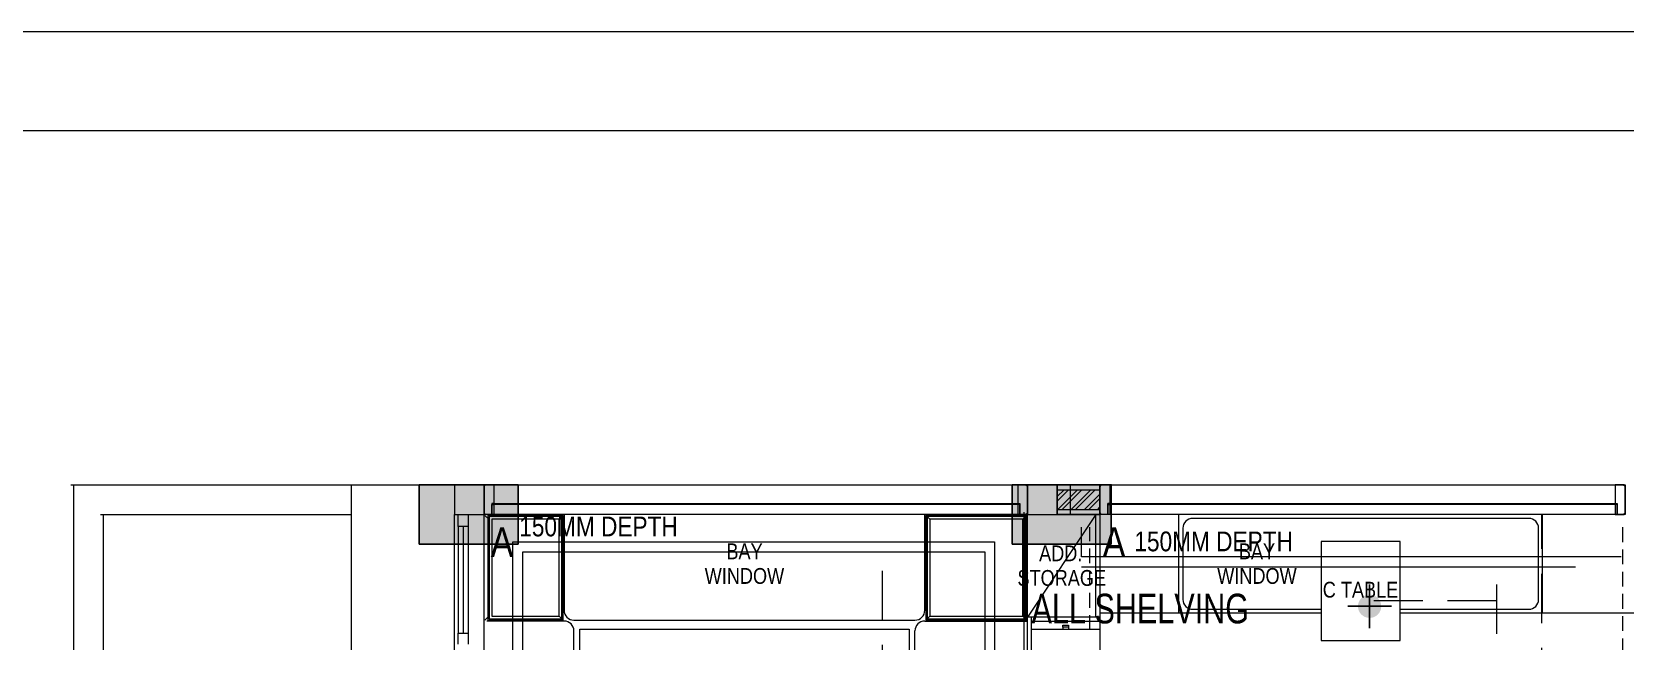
# Model space of a CAD drawing. Header units: millimetres. Extents: x 19632 to 183655, y 41319 to 69325.
# Drawn here: x 147376 to 155295, y 66296 to 69325 of the extents above; entities that cross this region are included whole.
import ezdxf

# ---------------------------------------------------------------- set-up
doc = ezdxf.new("R2010")
doc.units = ezdxf.units.MM
doc.header["$MEASUREMENT"] = 0
doc.linetypes.add('DASHED2', pattern=[0.375, 0.25, -0.125])
doc.linetypes.add('SLD-Solid', pattern=[0])
for name, color, linetype, lineweight in [('28-Arsiran', 252, 'Continuous', 5), ('8', 8, 'Continuous', 5), ('ANNOTATION', 7, 'Continuous', 13), ('ceiling', 40, 'Continuous', 13), ('DINDING', 1, 'Continuous', 20), ('DOOR OPENING', 4, 'SLD-Solid', 5), ('FURNITURE', 25, 'Continuous', 5), ('HATCH', 8, 'Continuous', 5), ('Kabel', 2, 'DASHED2', 20), ('KOL', 5, 'Continuous', 18), ('LEGEND', 1, 'DASHED2', 50), ('lights', 30, 'DASHED2', 20), ('TEXT 1', 210, 'Continuous', 5), ('XR-KOP A3_MOZART$0$KOP-A1$0$A-GRSKOP', 1, 'Continuous', 5)]:
    doc.layers.add(name, color=color, linetype=linetype, lineweight=lineweight)
for name, color, linetype in [('lights (bulb)', 32, 'Continuous'), ('TXT', 3, 'Continuous'), ('WALL', 255, 'Continuous')]:
    doc.layers.add(name, color=color, linetype=linetype)
doc.styles.add('Arial Narrow', font='ARIALN.TTF')

# ---------------------------------------------------------------- blocks, each defined once
blk = doc.blocks.new('hsdh')
at = {"layer": 'XR-KOP A3_MOZART$0$KOP-A1$0$A-GRSKOP', "color": 0, "linetype": 'Continuous', "lineweight": 5}
blk.add_lwpolyline([(145480.1, 82601), (107945.4, 82601), (107945.4, 56196.5), (145480.1, 56196.5)], close=True, dxfattribs=at)
at = {"layer": 'XR-KOP A3_MOZART$0$KOP-A1$0$A-GRSKOP', "color": 5, "linetype": 'Continuous', "lineweight": 5}
blk.add_lwpolyline([(145016.9, 82137.7), (108408.6, 82137.7), (108408.6, 56659.8), (145016.9, 56659.8)], close=True, dxfattribs=at)
blk = doc.blocks.new('4')
at = {"layer": 'HATCH', "true_color": 0x636466}
h = blk.add_hatch(color=251, dxfattribs=at)
h.dxf.hatch_style = 1
h.paths.add_polyline_path([(285.739, -7.2041), (285.739, -7.3541), (285.889, -7.3541), (285.889, -7.2041)])
h = blk.add_hatch(color=251, dxfattribs=at)
h.dxf.hatch_style = 1
h.paths.add_polyline_path([(288.639, -7.2041), (288.639, -7.3541), (288.789, -7.3541), (288.789, -7.2041)])
h = blk.add_hatch(color=251, dxfattribs=at)
h.dxf.hatch_style = 1
h.paths.add_polyline_path([(288.854, -7.2041), (288.854, -7.3541), (289.004, -7.3541), (289.004, -7.2041)])
at = {"color": 251, "true_color": 0x636466}
blk.add_line((291.2401, -14.2791), (291.2401, -7.3541), dxfattribs=at)
at = {"layer": '28-Arsiran', "color": 251, "linetype": 'Continuous', "true_color": 0x636466}
for p, q in [((288.789, -7.264), (288.824, -7.2291)), ((288.789, -7.2865), (288.8464, -7.2291)), ((288.7913, -7.3291), (288.8913, -7.2291)), ((288.8138, -7.3291), (288.9138, -7.2291)), ((288.8587, -7.3291), (288.9587, -7.2291)), ((288.8811, -7.3291), (288.9811, -7.2291)), ((288.926, -7.3291), (289.004, -7.2511)), ((288.9485, -7.3291), (289.004, -7.2735)), ((288.9934, -7.3291), (289.004, -7.3184))]:
    blk.add_line(p, q, dxfattribs=at)
at = {"layer": '8', "color": 251, "linetype": 'Continuous', "true_color": 0x636466, "transparency": 33554687}
for p, q in [((283.799, -7.2041), (285.624, -7.2041)), ((283.814, -8.6691), (283.814, -7.2041)), ((285.219, -8.5291), (285.219, -7.2041)), ((283.949, -7.3541), (285.219, -7.3541)), ((283.964, -8.6691), (283.964, -7.3541)), ((285.7391, -8.6691), (285.739, -7.3541)), ((285.8891, -8.6691), (285.889, -7.3541))]:
    blk.add_line(p, q, dxfattribs=at)
at = {"layer": '8', "color": 251, "true_color": 0x636466}
for p, q in [((288.789, -7.2291), (289.004, -7.2291)), ((288.789, -7.3291), (289.004, -7.3291)), ((288.8165, -7.9141), (288.8465, -7.9141)), ((288.8165, -7.9241), (288.8165, -7.9141)), ((288.8465, -7.9241), (288.8165, -7.9241)), ((288.8465, -7.9141), (288.8465, -7.9241))]:
    blk.add_line(p, q, dxfattribs=at)
at = {"layer": '8', "color": 251, "true_color": 0x636466, "transparency": 33554687}
for p, q in [((285.914, -7.3791), (285.894, -7.3591)), ((286.289, -7.3591), (285.909, -7.3591)), ((285.909, -7.3591), (285.909, -7.8891)), ((286.283, -7.3651), (285.915, -7.3651)), ((285.915, -7.3651), (285.915, -7.8831)), ((286.269, -7.3791), (285.929, -7.3791)), ((285.929, -7.3791), (285.929, -7.8691)), ((286.269, -7.3791), (286.289, -7.3591)), ((286.269, -7.8691), (286.269, -7.3791)), ((286.283, -7.8831), (286.283, -7.3651)), ((286.289, -7.8891), (286.289, -7.3591)), ((286.294, -7.3541), (286.294, -7.4162)), ((286.294, -7.3541), (286.294, -7.8391)), ((288.119, -7.8391), (288.119, -7.3541)), ((288.634, -7.3591), (288.124, -7.3591)), ((288.124, -7.3591), (288.124, -7.8891)), ((288.144, -7.3791), (288.124, -7.3591)), ((288.628, -7.3651), (288.13, -7.3651)), ((288.13, -7.3651), (288.13, -7.8831)), ((288.614, -7.3791), (288.144, -7.3791)), ((288.144, -7.3791), (288.144, -7.8691)), ((288.614, -7.3791), (288.634, -7.3591)), ((288.614, -7.8691), (288.614, -7.3791)), ((288.628, -7.8831), (288.628, -7.3651)), ((288.634, -7.8891), (288.634, -7.3591)), ((288.639, -8.6691), (288.639, -7.3541)), ((288.984, -7.3541), (288.639, -7.8741)), ((288.984, -7.8741), (288.984, -7.3541)), ((289.404, -7.8541), (289.404, -7.3541)), ((291.174, -7.3741), (289.474, -7.3741)), ((291.244, -7.8541), (291.244, -7.3541)), ((289.424, -7.4241), (289.424, -7.7841)), ((290.524, -7.492), (290.124, -7.492)), ((290.124, -7.492), (290.124, -7.992)), ((290.524, -7.992), (290.524, -7.492)), ((291.224, -7.7841), (291.224, -7.4241)), ((285.914, -7.8691), (285.894, -7.8891)), ((286.294, -7.8941), (285.904, -7.8941)), ((285.909, -7.8891), (286.289, -7.8891)), ((285.915, -7.8831), (286.283, -7.8831)), ((285.929, -7.8691), (286.269, -7.8691)), ((286.269, -7.8691), (286.289, -7.8891)), ((286.344, -7.8891), (288.069, -7.8891)), ((288.119, -7.8941), (288.639, -7.8941)), ((288.144, -7.8691), (288.124, -7.8891)), ((288.124, -7.8891), (288.634, -7.8891)), ((288.13, -7.8831), (288.628, -7.8831)), ((288.144, -7.8691), (288.614, -7.8691)), ((288.614, -7.8691), (288.634, -7.8891)), ((289.004, -7.8741), (288.639, -7.8741)), ((288.659, -8.7341), (288.659, -7.8741)), ((288.659, -7.8941), (289.004, -7.8941)), ((290.124, -7.8541), (289.004, -7.8541)), ((289.474, -7.8341), (290.124, -7.8341)), ((290.524, -7.8341), (291.174, -7.8341)), ((292.749, -7.8541), (290.524, -7.8541)), ((286.344, -8.6191), (286.344, -7.9441)), ((286.374, -8.6691), (286.374, -7.9341)), ((288.039, -7.9341), (288.039, -8.6691)), ((288.069, -8.6191), (288.069, -7.9441)), ((288.659, -7.9341), (289.004, -7.9341)), ((290.124, -7.992), (290.524, -7.992))]:
    blk.add_line(p, q, dxfattribs=at)
at = {"layer": '8', "color": 251, "true_color": 0x636466, "transparency": 33554559}
for p, q in [((288.8165, -7.9241), (288.8165, -7.9341)), ((288.8465, -7.9241), (288.8465, -7.9341))]:
    blk.add_line(p, q, dxfattribs=at)
at = {"layer": '8', "color": 251, "true_color": 0x636466, "transparency": 33554687}
for centre, start, end in [((289.474, -7.4241), 90, 180), ((291.174, -7.4241), 0, 90), ((289.474, -7.7841), 180, 270), ((291.174, -7.7841), 270, 360), ((286.344, -7.8391), 180, 270), ((286.294, -7.9441), 0, 90), ((288.069, -7.8391), 270, 359.99973), ((288.119, -7.9441), 90, 180)]:
    blk.add_arc(centre, 0.05, start, end, dxfattribs=at)
at = {"layer": 'DINDING', "color": 251, "true_color": 0x636466}
for p, q in [((288.789, -7.2041), (288.854, -7.2041)), ((288.789, -7.3541), (288.854, -7.3541))]:
    blk.add_line(p, q, dxfattribs=at)
at = {"layer": 'DOOR OPENING', "color": 251, "linetype": 'Continuous', "true_color": 0x636466}
for p, q in [((285.889, -7.2041), (285.889, -7.3541)), ((288.639, -7.2041), (288.639, -7.3541)), ((289.004, -7.2041), (289.004, -7.3541)), ((291.6615, -7.2041), (291.6615, -7.3541))]:
    blk.add_line(p, q, dxfattribs=at)
at = {"layer": 'DOOR OPENING', "color": 251, "linetype": 'Continuous', "true_color": 0x636466, "transparency": 33554687}
for p, q in [((285.889, -7.2041), (288.639, -7.2041)), ((285.889, -7.3541), (285.889, -7.2041)), ((288.639, -7.2041), (288.639, -7.3541)), ((289.004, -7.2041), (291.6615, -7.2041)), ((289.004, -7.3541), (289.004, -7.2041)), ((291.6615, -7.2041), (291.6615, -7.3541)), ((285.939, -7.2991), (288.599, -7.2991)), ((285.939, -7.3041), (285.939, -7.2991)), ((288.599, -7.3041), (285.939, -7.3041)), ((288.599, -7.2991), (288.599, -7.3041)), ((289.044, -7.2991), (291.6215, -7.2991)), ((289.044, -7.3041), (289.044, -7.2991)), ((291.6215, -7.3041), (289.044, -7.3041)), ((291.6215, -7.2991), (291.6215, -7.3041)), ((288.639, -7.3541), (285.889, -7.3541)), ((291.6615, -7.3541), (289.004, -7.3541)), ((285.759, -7.4158), (285.759, -7.9557)), ((285.784, -7.4158), (285.784, -7.9557)), ((285.809, -7.4158), (285.809, -7.9557))]:
    blk.add_line(p, q, dxfattribs=at)
at = {"layer": 'DOOR OPENING', "color": 251, "linetype": 'Continuous', "ltscale": 0.75, "true_color": 0x636466, "transparency": 33554687}
for p, q in [((285.929, -7.3541), (285.929, -7.3041)), ((285.929, -7.3041), (285.939, -7.3041)), ((285.939, -7.3041), (285.939, -7.3541)), ((288.599, -7.3041), (288.589, -7.3041)), ((288.589, -7.3041), (288.589, -7.3541)), ((288.599, -7.3541), (288.599, -7.3041)), ((289.044, -7.3541), (289.044, -7.3041)), ((289.044, -7.3041), (289.054, -7.3041)), ((289.054, -7.3041), (289.054, -7.3541)), ((291.6215, -7.3041), (291.6115, -7.3041)), ((291.6115, -7.3041), (291.6115, -7.3541)), ((291.6215, -7.3541), (291.6215, -7.3041)), ((285.759, -7.4158), (285.759, -7.3541)), ((285.759, -7.3541), (285.789, -7.3541)), ((285.789, -7.3541), (285.809, -7.3541)), ((285.809, -7.3541), (285.809, -7.4158)), ((285.939, -7.3541), (285.929, -7.3541)), ((288.589, -7.3541), (288.599, -7.3541)), ((289.054, -7.3541), (289.044, -7.3541)), ((291.6115, -7.3541), (291.6215, -7.3541)), ((285.809, -7.4158), (285.759, -7.4158)), ((285.759, -8.0116), (285.759, -7.9557)), ((285.759, -7.9557), (285.789, -7.9557)), ((285.789, -7.9557), (285.809, -7.9557)), ((285.809, -7.9557), (285.809, -8.0116))]:
    blk.add_line(p, q, dxfattribs=at)
at = {"layer": 'DOOR OPENING', "color": 251, "linetype": 'Continuous', "true_color": 0x636466}
for points in [[(285.939, -7.2991), (285.929, -7.2991), (285.929, -7.3541), (285.894, -7.3541), (285.894, -7.3491), (285.889, -7.3491), (285.889, -7.2091), (285.894, -7.2091), (285.894, -7.2041), (285.939, -7.2041)], [(288.589, -7.2991), (288.599, -7.2991), (288.599, -7.3541), (288.634, -7.3541), (288.634, -7.3491), (288.639, -7.3491), (288.639, -7.2091), (288.634, -7.2091), (288.634, -7.2041), (288.589, -7.2041)], [(289.054, -7.2991), (289.044, -7.2991), (289.044, -7.3541), (289.009, -7.3541), (289.009, -7.3491), (289.004, -7.3491), (289.004, -7.2091), (289.009, -7.2091), (289.009, -7.2041), (289.054, -7.2041)], [(291.6115, -7.2991), (291.6215, -7.2991), (291.6215, -7.3541), (291.6565, -7.3541), (291.6565, -7.3491), (291.6615, -7.3491), (291.6615, -7.2091), (291.6565, -7.2091), (291.6565, -7.2041), (291.6115, -7.2041)]]:
    blk.add_lwpolyline(points, close=True, dxfattribs=at)
at = {"layer": 'FURNITURE', "color": 251, "linetype": 'Continuous', "true_color": 0x636466, "transparency": 33554687}
for p, q in [((289.004, -7.3541), (289.004, -12.7141)), ((286.374, -7.9341), (288.039, -7.9341))]:
    blk.add_line(p, q, dxfattribs=at)
at = {"layer": 'KOL', "color": 251, "true_color": 0x636466}
for points in [[(285.739, -7.3541), (285.889, -7.3541), (285.889, -7.2041), (285.739, -7.2041)], [(288.639, -7.3541), (288.789, -7.3541), (288.789, -7.2041), (288.639, -7.2041)], [(288.854, -7.3541), (289.004, -7.3541), (289.004, -7.2041), (288.854, -7.2041)]]:
    blk.add_lwpolyline(points, close=True, dxfattribs=at)
at = {"layer": 'WALL', "color": 251, "true_color": 0x636466}
for p, q in [((289.004, -7.2041), (288.789, -7.2041)), ((288.789, -7.2041), (288.789, -7.3541)), ((289.004, -7.3541), (289.004, -7.2041)), ((288.789, -7.3541), (289.004, -7.3541))]:
    blk.add_line(p, q, dxfattribs=at)
at = {"layer": 'TEXT 1', "color": 251, "true_color": 0x636466, "transparency": 33554687, "style": 'Arial Narrow'}
for s, p in [('BAY', (287.1151, -7.5811)), ('ADD.', (288.6971, -7.5912)), ('BAY', (289.7076, -7.5811)), ('WINDOW', (287.0055, -7.7056)), ('STORAGE', (288.5875, -7.7156)), ('WINDOW', (289.598, -7.7056)), ('C TABLE', (290.132, -7.7752))]:
    blk.add_text(s, height=0.08, dxfattribs=at).set_placement(p)
blk = doc.blocks.new('kolom1')
at = {"true_color": 0x636466}
h = blk.add_hatch(dxfattribs=at)
h.set_pattern_fill('ANGLE', color=251)
h.set_pattern_definition([(0, (0, 0), (0, 6.985), [5.08, -1.905]), (90, (0, 0), (-6.985, 4e-16), [5.08, -1.905])])
h.paths.add_polyline_path([(201.3116, -20.5135), (201.6116, -20.5135), (201.6116, -20.0135), (201.3116, -20.0135)])
h = blk.add_hatch(color=251, dxfattribs=at)
h.dxf.hatch_style = 1
h.paths.add_polyline_path([(201.6116, -20.0135), (201.3116, -20.0135), (201.3116, -20.5135), (201.6116, -20.5135)])
blk.add_lwpolyline([(201.6116, -20.0135), (201.6116, -20.5135), (201.3116, -20.5135), (201.3116, -20.0135)], close=True)
blk = doc.blocks.new('KL3')
at = {"rotation": 270}
for p in [(371.3637, -105.9706), (374.3637, -105.9706)]:
    blk.add_blockref('kolom1', p, dxfattribs=at)
blk = doc.blocks.new('LAMPU FURNITURE')
at = {"layer": 'lights (bulb)', "ltscale": 0.5, "transparency": 33554687}
h = blk.add_hatch(color=183, dxfattribs=at)
edge = h.paths.add_edge_path()
edge.add_arc((0, 0), 58.9, 180, 540)
at = {"layer": 'lights (bulb)', "color": 183, "ltscale": 0.5, "transparency": 33554687}
for p, q in [((0, -110.3), (0, 110.3)), ((110.3, 0), (-110.3, 0))]:
    blk.add_line(p, q, dxfattribs=at)
blk = doc.blocks.new('LAMP1')
at = {"layer": 'ceiling'}
blk.add_line((288.6217, -231.1686), (288.6217, -229.8536), dxfattribs=at)
for points in [[(291.6411, -230.0796), (288.9111, -230.0796), (288.9111, -229.9296)], [(286.0349, -231.4224), (286.0349, -230.0036), (288.4718, -230.0036), (288.4718, -231.1686)]]:
    blk.add_lwpolyline(points, dxfattribs=at)
at = {"layer": 'Kabel'}
for p, q in [((287.9041, -235.6501), (287.9041, -230.0536)), ((291.0131, -236.0948), (291.0131, -230.1296)), ((291.0131, -230.3024), (290.3903, -230.3024))]:
    blk.add_line(p, q, dxfattribs=at)
at = {"layer": 'lights', "color": 171, "ltscale": 0.3}
for p, q in [((288.954, -230.4496), (288.954, -229.9296)), ((291.6479, -229.9296), (291.6479, -236.3496))]:
    blk.add_line(p, q, dxfattribs=at)
at = {"layer": 'lights', "ltscale": 10}
blk.add_line((288.9111, -230.1296), (291.6411, -230.1296), dxfattribs=at)
blk.add_lwpolyline([(286.0849, -231.4224), (286.0849, -230.0536), (288.4218, -230.0536), (288.4218, -231.1686)], dxfattribs=at)
at = {"layer": '8', "transparency": 33554687, "xscale": 0.0009999999999999998, "yscale": 0.0009999999999999998, "zscale": 0.0009999999999999998}
blk.add_blockref('LAMPU FURNITURE', (290.369, -230.3296), dxfattribs=at)
at = {"transparency": 33554687, "style": 'Arial Narrow'}
for p in [(286.0673, -229.9758), (289.179, -230.0514)]:
    blk.add_text('150MM DEPTH', height=0.1, dxfattribs=at).set_placement(p)
at = {"layer": 'ANNOTATION', "color": 215, "lineweight": -3, "true_color": 0xa953a0, "transparency": 33554687, "style": 'Arial Narrow', "width": 0.9}
blk.add_text('ALL SHELVING', height=0.15, dxfattribs=at).set_placement((288.659, -230.4161))
at = {"layer": 'TXT', "color": 1, "transparency": 33554687, "style": 'Arial Narrow'}
for p in [(285.9228, -230.0801), (289.0189, -230.0796)]:
    blk.add_text('A', height=0.15, dxfattribs=at).set_placement(p)
blk = doc.blocks.new('SASA3211')
for name, p in [('KL3', (805276.4849, 113333.3462)), ('LAMP1', (805341.7735, 113255.7786))]:
    blk.add_blockref(name, p)
at = {"layer": 'Kabel'}
blk.add_blockref('4', (805341.7735, 113033.2681), dxfattribs=at)

msp = doc.modelspace()

# ---------------------------------------------------------------- block references
at = {"xscale": 982.534900105011, "yscale": 982.534900105011, "zscale": 982.534900105011}
msp.add_blockref('SASA3211', (-791407671.8, -110984978.7), dxfattribs=at)
at = {"layer": 'LEGEND', "xscale": 1.060683167240732, "yscale": 1.060683167240732, "zscale": 1.060683167240732}
msp.add_blockref('hsdh', (24573.9, -18288.1), dxfattribs=at)

doc.saveas('drawing.dxf')
